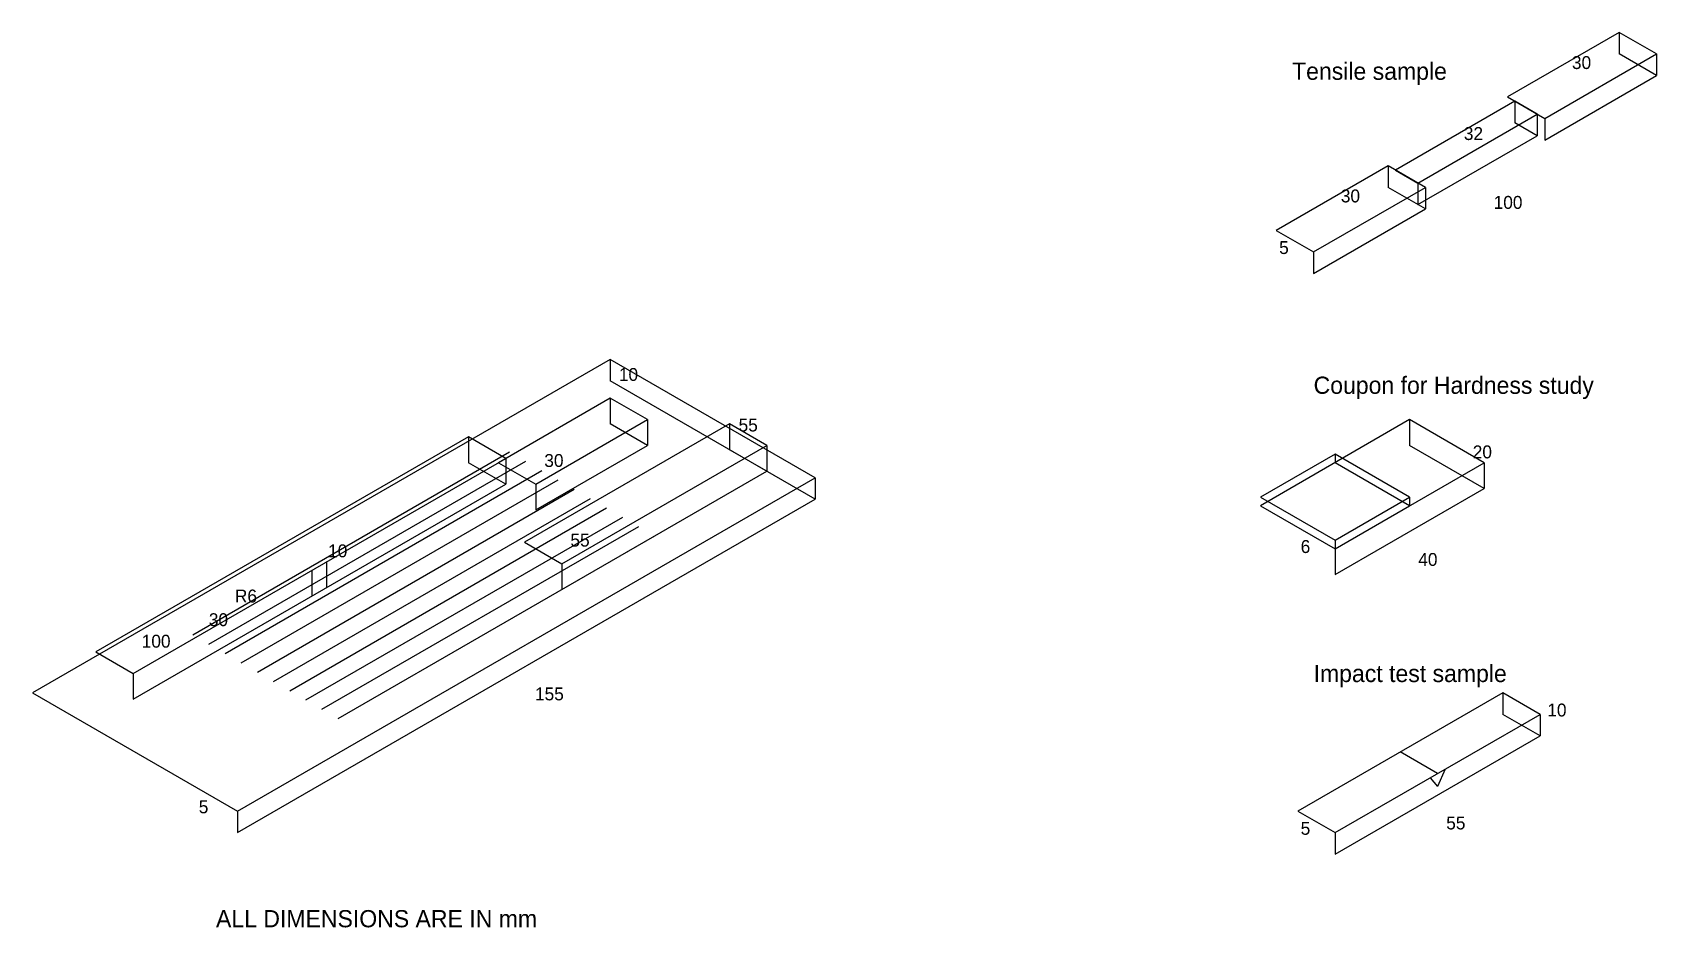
# Model space of a CAD drawing. Extents: x -48 to 330, y -2 to 206.
import ezdxf

# ---------------------------------------------------------------- set-up
doc = ezdxf.new("R2010")
doc.units = 0
for name, color, linetype in [('DIM', 3, 'CONTINUOUS'), ('NOTE', 1, 'CONTINUOUS'), ('OUTLINE', 7, 'CONTINUOUS'), ('SLOT', 5, 'CONTINUOUS')]:
    doc.layers.add(name, color=color, linetype=linetype)

msp = doc.modelspace()

# ---------------------------------------------------------------- linework, layer by layer
at = {"layer": 'OUTLINE'}
for p, q in [((321.0141, 206), (295.0333, 191)), ((329.6743, 201), (321.0141, 206)), ((321.0141, 206), (321.0141, 201)), ((303.6936, 186), (329.6743, 201)), ((329.6743, 196), (321.0141, 201)), ((329.6743, 201), (329.6743, 196)), ((303.6936, 181), (329.6743, 196)), ((296.7654, 190), (269.0526, 174)), ((295.0333, 191), (303.6936, 186)), ((301.9615, 187), (296.7654, 190)), ((296.7654, 190), (296.7654, 185)), ((274.2487, 171), (301.9615, 187)), ((301.9615, 182), (296.7654, 185)), ((301.9615, 187), (301.9615, 182)), ((303.6936, 186), (303.6936, 181)), ((274.2487, 166), (301.9615, 182)), ((267.3205, 175), (241.3397, 160)), ((275.9808, 170), (267.3205, 175)), ((267.3205, 175), (267.3205, 170)), ((269.0526, 174), (274.2487, 171)), ((250, 155), (275.9808, 170)), ((275.9808, 165), (267.3205, 170)), ((274.2487, 171), (274.2487, 166)), ((275.9808, 170), (275.9808, 165)), ((250, 150), (275.9808, 165)), ((241.3397, 160), (250, 155)), ((250, 155), (250, 150)), ((86.6025, 130), (-47.6314, 52.5)), ((134.2339, 102.5), (86.6025, 130)), ((86.6025, 130), (86.6025, 125)), ((134.2339, 97.5), (86.6025, 125)), ((86.6025, 121), (60.6218, 106)), ((95.2628, 116), (86.6025, 121)), ((86.6025, 121), (86.6025, 115)), ((114.3154, 115), (66.684, 87.5)), ((69.282, 101), (95.2628, 116)), ((95.2628, 110), (86.6025, 115)), ((95.2628, 116), (95.2628, 110)), ((122.9756, 110), (114.3154, 115)), ((114.3154, 115), (114.3154, 109)), ((272.3205, 116), (237.6795, 96)), ((289.641, 106), (272.3205, 116)), ((272.3205, 116), (272.3205, 110)), ((53.6936, 112), (-32.909, 62)), ((62.3538, 107), (53.6936, 112)), ((53.6936, 112), (53.6936, 106)), ((69.282, 95), (95.2628, 110)), ((75.3442, 82.5), (122.9756, 110)), ((122.9756, 110), (122.9756, 104)), ((289.641, 100), (272.3205, 110)), ((-24.2487, 57), (62.3538, 107)), ((62.3538, 101), (53.6936, 106)), ((60.6218, 106), (69.282, 101)), ((62.3538, 107), (62.3538, 101)), ((122.9756, 104), (114.3154, 109)), ((255, 108), (237.6795, 98)), ((272.3205, 98), (255, 108)), ((255, 108), (255, 106)), ((255, 86), (289.641, 106)), ((272.3205, 96), (255, 106)), ((289.641, 106), (289.641, 100)), ((0, 25), (134.2339, 102.5)), ((75.3442, 76.5), (122.9756, 104)), ((134.2339, 102.5), (134.2339, 97.5)), ((-24.2487, 51), (62.3538, 101)), ((69.282, 101), (69.282, 95)), ((255, 80), (289.641, 100)), ((0, 20), (134.2339, 97.5)), ((237.6795, 98), (255, 88)), ((237.6795, 96), (255, 86)), ((255, 88), (272.3205, 98)), ((255, 86), (272.3205, 96)), ((272.3205, 98), (272.3205, 96)), ((66.684, 87.5), (75.3442, 82.5)), ((255, 88), (255, 86)), ((255, 86), (255, 80)), ((17.3205, 75), (17.3205, 81)), ((20.7846, 77), (20.7846, 83)), ((75.3442, 82.5), (75.3442, 76.5)), ((-32.909, 62), (-24.2487, 57)), ((-24.2487, 57), (-24.2487, 51)), ((-47.6314, 52.5), (0, 25)), ((293.9711, 52.5), (246.3397, 25)), ((302.6314, 47.5), (293.9711, 52.5)), ((293.9711, 52.5), (293.9711, 47.5)), ((255, 20), (302.6314, 47.5)), ((302.6314, 42.5), (293.9711, 47.5)), ((302.6314, 47.5), (302.6314, 42.5)), ((255, 15), (302.6314, 42.5)), ((278.8157, 33.75), (270.1554, 38.75)), ((280.5477, 34.75), (278.8157, 30.75)), ((277.0836, 32.75), (278.8157, 30.75)), ((0, 25), (0, 20)), ((246.3397, 25), (255, 20)), ((255, 20), (255, 15))]:
    msp.add_line(p, q, dxfattribs=at)
at = {"layer": 'SLOT'}
for p, q in [((-10.3923, 66), (63.2199, 108.5)), ((-6.6395, 63.8333), (66.9726, 106.3333)), ((-2.8868, 61.6667), (70.7254, 104.1667)), ((0.866, 59.5), (74.4782, 102)), ((4.6188, 57.3333), (78.231, 99.8333)), ((8.3716, 55.1667), (81.9837, 97.6667)), ((12.1244, 53), (85.7365, 95.5)), ((15.8771, 50.8333), (89.4893, 93.3333)), ((19.6299, 48.6667), (93.2421, 91.1667)), ((23.3827, 46.5), (96.9948, 89))]:
    msp.add_line(p, q, dxfattribs=at)

# ---------------------------------------------------------------- texts
at = {"layer": 'DIM'}
for s, p in [('30', (310.0237, 197.5)), ('32', (284.909, 181)), ('30', (256.3301, 166.5)), ('100', (291.8372, 165)), ('5', (242, 154.5)), ('10', (88.6025, 125)), ('55', (116.4182, 113.25)), ('20', (286.9808, 107)), ('30', (71.282, 105)), ('10', (21.0526, 84)), ('55', (77.3442, 86.5)), ('6', (247, 85)), ('40', (274.3205, 82)), ('R6', (-0.5981, 73.5)), ('30', (-6.6603, 68)), ('100', (-22.2487, 63)), ('155', (69.117, 50.75)), ('10', (304.3013, 47)), ('5', (-9, 24.5)), ('55', (280.8157, 20.75)), ('5', (247, 19.5))]:
    msp.add_text(s, height=3, dxfattribs=at).set_placement(p)
at = {"layer": 'NOTE'}
for s, p in [('Tensile sample', (245, 195)), ('Coupon for Hardness study', (250, 122)), ('Impact test sample', (250, 55)), ('ALL DIMENSIONS ARE IN mm', (-5, -2))]:
    msp.add_text(s, height=4, dxfattribs=at).set_placement(p)

doc.saveas('drawing.dxf')
